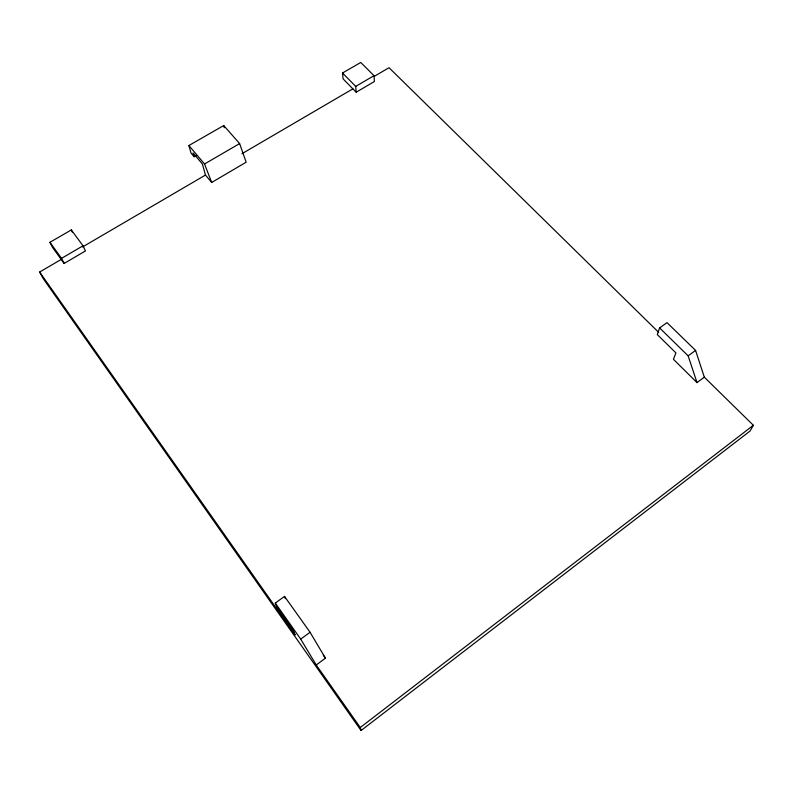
<?xml version="1.0" encoding="UTF-8"?>
<svg xmlns="http://www.w3.org/2000/svg" width="793" height="793" viewBox="0 0 793 793"><rect width="100%" height="100%" fill="white"/><g stroke="black" fill="none" stroke-linecap="round" stroke-linejoin="round"><path stroke-width="1.19" d="M659.617 327.925L657.288 334.577L675.933 352.915L673.435 359.308L697.007 382.593L704.323 377.171L695.58 350.417L667.002 322.642L659.617 327.925L688.146 355.849L697.007 382.593M704.323 377.171L753.35 425.286L749.99 431.095L361.063 730.531L43.258 278.67L39.65 272.039L61.2 259.44M361.063 730.531L360.27 727.518L753.35 425.286M360.27 727.518L316.248 664.98L325.437 658.17L310.063 632.269L284.538 596.415L275.27 603.057L276.995 607.388L293.628 630.99L295.155 635.005L39.65 272.039M316.248 664.98L300.696 639.118L310.063 632.269M688.146 355.849L695.58 350.417M194.116 156.717L193.056 152.97L202.413 164.012L205.456 175.065L211.691 182.459L246.157 162.208L239.625 143.583L223.725 125.532L188.883 145.535L191.034 153.069L194.116 156.717L196.208 155.497M64.104 263.464L85.436 250.955L83.027 245.8L71.301 229.93L49.929 242.301L52.556 247.466L64.104 263.464L61.527 258.359L49.929 242.301M356.186 92.206L374.365 81.54L374.018 75.682L360.746 62.469L342.526 73.006L343.082 78.864L356.186 92.206L355.72 86.387L342.526 73.006M61.527 258.359L83.027 245.8M355.72 86.387L374.018 75.682M82.502 246.98L205.456 175.065M241.954 153.723L352.895 88.846M374.227 76.366L389.026 67.712L658.626 332.317M188.883 145.535L204.544 163.982L239.625 143.583M323.316 655.187L325.437 658.17M275.27 603.057L300.696 639.118M71.301 229.93L72.292 232.022M204.544 163.982L211.691 182.459M284.538 596.415L285.351 598.616M223.725 125.532L224.241 127.723"/></g></svg>
